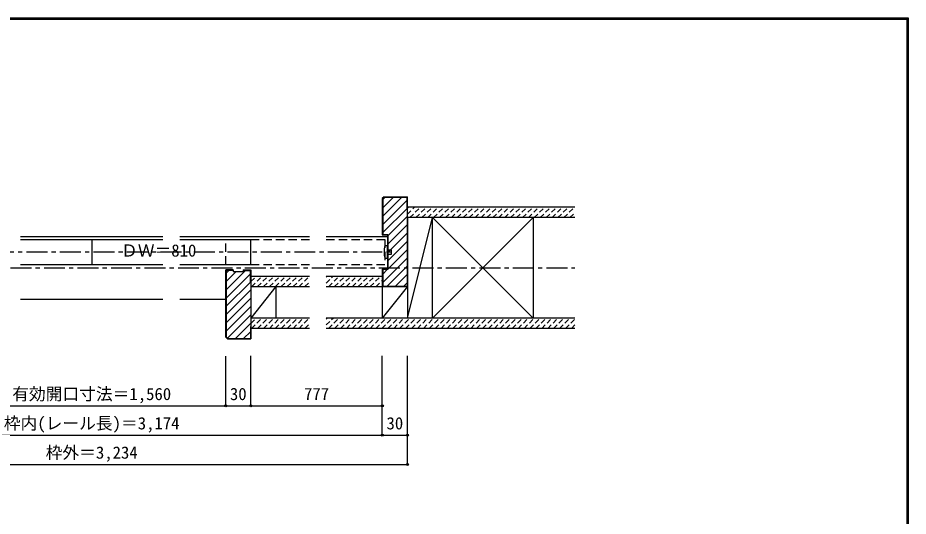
# Model space of a CAD drawing. Units: millimetres, scale not verified. Extents: x -973 to 977, y -718 to 696.
# Drawn here: x -87 to 977, y 100 to 696 of the extents above; entities that cross this region are included whole.
import ezdxf
from ezdxf.enums import TextEntityAlignment as Align

# ---------------------------------------------------------------- set-up
doc = ezdxf.new("R2010")
doc.units = ezdxf.units.MM
doc.header["$LTSCALE"] = 5
doc.header["$PDMODE"] = 32
doc.header["$PDSIZE"] = 2.5
for name, pattern in [('CHAIN1', [8, 5, -1, 1, -1]), ('DASHED1', [1.8, 1.2, -0.6]), ('DASHED2', [3, 2, -1])]:
    doc.linetypes.add(name, pattern=pattern)
for name, color, linetype in [('0-1_通り芯', 4, 'CHAIN1'), ('0-2_柱', 7, 'Continuous'), ('0-3_仕上げ', 2, 'Continuous'), ('0-4_枠', 3, 'Continuous'), ('0-6_扉', 2, 'Continuous'), ('0-7_金物', 7, 'Continuous'), ('0-B_寸法', 7, 'Continuous'), ('0-C_ハッチ', 4, 'DASHED1'), ('F-1_枠', 6, 'Continuous')]:
    doc.layers.add(name, color=color, linetype=linetype)
doc.styles.add('ＭＳ ゴシック', font='')
doc.styles.get('ＭＳ ゴシック').set_extended_font_data('MS Gothic')

msp = doc.modelspace()

# ---------------------------------------------------------------- linework, layer by layer
at = {"layer": '0-1_通り芯'}
msp.add_line((-575.347, 396.994), (578.653, 396.994), dxfattribs=at)
at = {"layer": '0-2_柱'}
for p, q in [((378.653, 336.994), (408.653, 456.994)), ((528.653, 336.994), (408.653, 456.994)), ((408.653, 336.994), (528.653, 456.994)), ((221.653, 374.494), (191.653, 336.994)), ((378.653, 374.494), (348.653, 336.994))]:
    msp.add_line(p, q, dxfattribs=at)
at = {"layer": '0-2_柱', "color": 3}
for p, q in [((378.653, 456.994), (378.653, 336.994)), ((408.653, 336.994), (408.653, 456.994)), ((528.653, 456.994), (528.653, 336.994)), ((221.653, 374.494), (221.653, 336.994)), ((348.653, 374.494), (348.653, 336.994))]:
    msp.add_line(p, q, dxfattribs=at)
at = {"layer": '0-3_仕上げ'}
for p, q in [((578.653, 469.494), (378.653, 469.494)), ((578.653, 456.994), (378.653, 456.994)), ((191.653, 386.994), (261.653, 386.994)), ((281.653, 386.994), (348.653, 386.994)), ((348.653, 386.994), (348.653, 374.494)), ((191.653, 374.494), (261.653, 374.494)), ((281.653, 374.494), (348.653, 374.494)), ((261.653, 336.994), (191.653, 336.994)), ((578.653, 336.994), (281.653, 336.994)), ((261.653, 324.494), (191.653, 324.494)), ((578.653, 324.494), (281.653, 324.494))]:
    msp.add_line(p, q, dxfattribs=at)
at = {"layer": '0-4_枠'}
for p, q in [((350.774, 481.994), (348.653, 479.872)), ((348.653, 479.872), (348.653, 436.494)), ((350.982, 481.494), (349.153, 479.665)), ((349.153, 479.665), (349.153, 436.994)), ((350.774, 481.994), (378.653, 481.994)), ((350.982, 481.494), (378.153, 481.494)), ((378.153, 466.994), (378.153, 481.494)), ((378.653, 374.494), (378.653, 481.994)), ((378.153, 466.994), (378.653, 466.994)), ((348.653, 436.494), (354.653, 436.494)), ((349.153, 436.994), (355.153, 436.994)), ((354.653, 436.494), (354.653, 395.494)), ((355.153, 436.994), (355.153, 394.994)), ((170.653, 394.494), (161.653, 394.494)), ((161.653, 314.115), (161.653, 394.494)), ((170.653, 393.994), (162.153, 393.994)), ((162.153, 393.994), (162.153, 314.322)), ((170.653, 394.494), (170.653, 392.494)), ((182.653, 394.494), (191.653, 394.494)), ((182.653, 394.494), (182.653, 392.494)), ((182.653, 393.994), (191.153, 393.994)), ((191.153, 379.494), (191.153, 393.994)), ((191.653, 394.494), (191.653, 311.994)), ((354.653, 395.494), (348.653, 395.494)), ((348.653, 395.494), (348.653, 374.494)), ((355.153, 394.994), (349.153, 394.994)), ((349.153, 394.994), (349.153, 374.994)), ((170.653, 392.494), (182.653, 392.494)), ((378.653, 389.494), (378.153, 389.494)), ((378.153, 389.494), (378.153, 374.994)), ((191.153, 379.494), (191.653, 379.494)), ((348.653, 374.494), (378.653, 374.494)), ((349.153, 374.994), (378.153, 374.994)), ((191.153, 326.994), (191.653, 326.994)), ((191.153, 326.994), (191.153, 312.494)), ((163.774, 311.994), (161.653, 314.115)), ((163.981, 312.494), (162.153, 314.322)), ((163.774, 311.994), (191.653, 311.994)), ((163.981, 312.494), (191.153, 312.494))]:
    msp.add_line(p, q, dxfattribs=at)
at = {"layer": '0-4_枠', "color": 4}
for p, q in [((-83.347, 434.494), (86.653, 434.494)), ((106.653, 434.494), (261.653, 434.494)), ((281.653, 434.494), (354.653, 434.494)), ((-83.347, 359.494), (86.653, 359.494)), ((106.653, 359.494), (161.653, 359.494))]:
    msp.add_line(p, q, dxfattribs=at)
at = {"layer": '0-6_扉', "color": 6}
for p, q in [((-83.347, 430.994), (86.653, 430.994)), ((1.653, 430.994), (1.653, 400.994)), ((106.653, 430.994), (191.653, 430.994)), ((191.653, 400.994), (191.653, 430.994)), ((-83.347, 400.994), (86.653, 400.994)), ((106.653, 400.994), (191.653, 400.994))]:
    msp.add_line(p, q, dxfattribs=at)
at = {"layer": '0-6_扉', "linetype": 'DASHED2'}
for p, q in [((161.653, 400.994), (161.653, 430.994)), ((191.653, 430.994), (261.653, 430.994)), ((281.653, 430.994), (351.653, 430.994)), ((351.653, 430.994), (351.653, 400.994)), ((191.653, 400.994), (261.653, 400.994)), ((281.653, 400.994), (351.653, 400.994))]:
    msp.add_line(p, q, dxfattribs=at)
at = {"layer": '0-7_金物'}
for p, q in [((351.653, 423.494), (354.653, 423.494)), ((354.653, 408.494), (354.653, 423.494)), ((354.653, 408.494), (354.653, 423.494)), ((354.653, 418.494), (359.653, 418.494)), ((359.653, 413.494), (359.653, 418.494)), ((359.653, 413.494), (359.653, 418.494)), ((351.653, 408.494), (354.653, 408.494)), ((354.653, 413.494), (359.653, 413.494))]:
    msp.add_line(p, q, dxfattribs=at)
msp.add_arc((382.104, 415.994), 31.361, 166.16368, 193.83629, dxfattribs=at)
msp.add_arc((382.104, 415.994), 31.361, 166.16368, 193.83629, dxfattribs=at)
at = {"layer": '0-B_寸法', "color": 4, "linetype": 'CHAIN1'}
msp.add_line((-356.347, 415.994), (359.653, 415.994), dxfattribs=at)
at = {"layer": '0-B_寸法', "color": 4}
for p, q in [((161.653, 231.994), (161.653, 291.494)), ((191.653, 231.994), (191.653, 291.994)), ((348.653, 196.994), (348.653, 291.994)), ((-188.347, 231.994), (191.653, 231.994)), ((191.653, 231.994), (348.653, 231.994)), ((-375.347, 196.994), (378.653, 196.994))]:
    msp.add_line(p, q, dxfattribs=at)
msp.add_lwpolyline([(-375.347, 161.994), (378.653, 161.994), (378.653, 291.994)], dxfattribs=at)
at = {"layer": '0-B_寸法'}
for p in [(161.653, 231.994), (191.653, 231.994), (348.653, 231.994), (348.653, 196.994), (378.653, 196.994), (378.653, 161.994)]:
    msp.add_point(p, dxfattribs=at)
at = {"layer": '0-C_ハッチ', "linetype": 'Continuous'}
for p, q in [((349.153, 478.616), (352.03, 481.494)), ((349.153, 468.717), (361.93, 481.494)), ((349.153, 458.817), (371.829, 481.494)), ((349.153, 448.918), (378.153, 477.918)), ((349.153, 439.018), (378.153, 468.018)), ((355.153, 435.119), (378.653, 458.619)), ((355.153, 425.219), (378.653, 448.719)), ((355.153, 415.32), (378.653, 438.82)), ((355.153, 405.42), (378.653, 428.92)), ((355.153, 395.521), (378.653, 419.021)), ((349.153, 379.621), (378.653, 409.121)), ((162.153, 390.611), (165.535, 393.994)), ((162.153, 370.812), (185.334, 393.994)), ((349.153, 389.521), (354.626, 394.994)), ((354.425, 374.994), (378.653, 399.222)), ((162.153, 380.712), (173.935, 392.494)), ((162.153, 360.913), (191.153, 389.913)), ((364.324, 374.994), (378.153, 388.822)), ((162.153, 351.013), (191.153, 380.013)), ((374.224, 374.994), (378.153, 378.923)), ((162.153, 341.114), (191.653, 370.614)), ((162.153, 331.214), (191.653, 360.714)), ((162.153, 321.315), (191.653, 350.815)), ((163.606, 312.869), (191.653, 340.915)), ((173.131, 312.494), (191.653, 331.016)), ((183.03, 312.494), (191.153, 320.616))]:
    msp.add_line(p, q, dxfattribs=at)
at = {"layer": '0-C_ハッチ'}
for p, q in [((378.653, 468.134), (380.013, 469.494)), ((378.653, 461.063), (387.084, 469.494)), ((381.655, 456.994), (394.155, 469.494)), ((388.726, 456.994), (401.226, 469.494)), ((395.797, 456.994), (408.297, 469.494)), ((402.868, 456.994), (415.368, 469.494)), ((409.939, 456.994), (422.439, 469.494)), ((417.01, 456.994), (429.51, 469.494)), ((424.081, 456.994), (436.581, 469.494)), ((431.152, 456.994), (443.652, 469.494)), ((438.223, 456.994), (450.723, 469.494)), ((445.295, 456.994), (457.795, 469.494)), ((452.366, 456.994), (464.866, 469.494)), ((459.437, 456.994), (471.937, 469.494)), ((466.508, 456.994), (479.008, 469.494)), ((473.579, 456.994), (486.079, 469.494)), ((480.65, 456.994), (493.15, 469.494)), ((487.721, 456.994), (500.221, 469.494)), ((494.792, 456.994), (507.292, 469.494)), ((501.863, 456.994), (514.363, 469.494)), ((508.934, 456.994), (521.434, 469.494)), ((516.005, 456.994), (528.505, 469.494)), ((523.076, 456.994), (535.576, 469.494)), ((530.147, 456.994), (542.647, 469.494)), ((537.218, 456.994), (549.718, 469.494)), ((544.289, 456.994), (556.789, 469.494)), ((551.361, 456.994), (563.861, 469.494)), ((558.432, 456.994), (570.932, 469.494)), ((565.503, 456.994), (578.003, 469.494)), ((572.574, 456.994), (578.653, 463.073)), ((191.653, 380.558), (198.089, 386.994)), ((192.66, 374.494), (205.16, 386.994)), ((199.731, 374.494), (212.231, 386.994)), ((206.802, 374.494), (219.302, 386.994)), ((213.873, 374.494), (226.373, 386.994)), ((220.944, 374.494), (233.444, 386.994)), ((228.015, 374.494), (240.515, 386.994)), ((235.086, 374.494), (247.586, 386.994)), ((242.157, 374.494), (254.657, 386.994)), ((249.228, 374.494), (261.653, 386.918)), ((281.653, 385.705), (282.942, 386.994)), ((281.653, 378.634), (290.013, 386.994)), ((284.584, 374.494), (297.084, 386.994)), ((291.655, 374.494), (304.155, 386.994)), ((298.726, 374.494), (311.226, 386.994)), ((305.797, 374.494), (318.297, 386.994)), ((312.868, 374.494), (325.368, 386.994)), ((319.939, 374.494), (332.439, 386.994)), ((327.01, 374.494), (339.51, 386.994)), ((334.081, 374.494), (346.581, 386.994)), ((256.3, 374.494), (261.653, 379.847)), ((341.152, 374.494), (348.653, 381.994)), ((348.223, 374.494), (348.653, 374.923)), ((191.653, 330.631), (198.015, 336.994)), ((192.586, 324.494), (205.086, 336.994)), ((199.657, 324.494), (212.157, 336.994)), ((206.729, 324.494), (219.229, 336.994)), ((213.8, 324.494), (226.3, 336.994)), ((220.871, 324.494), (233.371, 336.994)), ((227.942, 324.494), (240.442, 336.994)), ((235.013, 324.494), (247.513, 336.994)), ((242.084, 324.494), (254.584, 336.994)), ((249.155, 324.494), (261.653, 336.992)), ((256.226, 324.494), (261.653, 329.921)), ((281.653, 335.779), (282.868, 336.994)), ((281.653, 328.708), (289.939, 336.994)), ((284.51, 324.494), (297.01, 336.994)), ((291.581, 324.494), (304.081, 336.994)), ((298.652, 324.494), (311.152, 336.994)), ((305.723, 324.494), (318.223, 336.994)), ((312.795, 324.494), (325.295, 336.994)), ((319.866, 324.494), (332.366, 336.994)), ((326.937, 324.494), (339.437, 336.994)), ((334.008, 324.494), (346.508, 336.994)), ((341.079, 324.494), (353.579, 336.994)), ((348.15, 324.494), (360.65, 336.994)), ((355.221, 324.494), (367.721, 336.994)), ((362.292, 324.494), (374.792, 336.994)), ((369.363, 324.494), (381.863, 336.994)), ((376.434, 324.494), (388.934, 336.994)), ((383.505, 324.494), (396.005, 336.994)), ((390.576, 324.494), (403.076, 336.994)), ((397.647, 324.494), (410.147, 336.994)), ((404.718, 324.494), (417.218, 336.994)), ((411.789, 324.494), (424.289, 336.994)), ((418.861, 324.494), (431.361, 336.994)), ((425.932, 324.494), (438.432, 336.994)), ((433.003, 324.494), (445.503, 336.994)), ((440.074, 324.494), (452.574, 336.994)), ((447.145, 324.494), (459.645, 336.994)), ((454.216, 324.494), (466.716, 336.994)), ((461.287, 324.494), (473.787, 336.994)), ((468.358, 324.494), (480.858, 336.994)), ((475.429, 324.494), (487.929, 336.994)), ((482.5, 324.494), (495, 336.994)), ((489.571, 324.494), (502.071, 336.994)), ((496.642, 324.494), (509.142, 336.994)), ((503.713, 324.494), (516.213, 336.994)), ((510.784, 324.494), (523.284, 336.994)), ((517.856, 324.494), (530.356, 336.994)), ((524.927, 324.494), (537.427, 336.994)), ((531.998, 324.494), (544.498, 336.994)), ((539.069, 324.494), (551.569, 336.994)), ((546.14, 324.494), (558.64, 336.994)), ((553.211, 324.494), (565.711, 336.994)), ((560.282, 324.494), (572.782, 336.994)), ((567.353, 324.494), (578.653, 335.794)), ((574.424, 324.494), (578.653, 328.723))]:
    msp.add_line(p, q, dxfattribs=at)
at = {"layer": 'F-1_枠'}
for p, q in [((-973.347, 695.833), (976.653, 695.833)), ((-973.347, 695), (976.653, 695)), ((-973.347, 694.167), (976.653, 694.167)), ((974.986, 695.833), (974.986, -700.833)), ((975.82, 695.833), (975.82, -700.833)), ((976.653, 695.833), (976.653, -700.833))]:
    msp.add_line(p, q, dxfattribs=at)

# ---------------------------------------------------------------- texts
at = {"layer": '0-B_寸法', "style": 'ＭＳ ゴシック'}
for s, p in [('ＤＷ＝810', (36.653, 405.994)), ('有効開口寸法＝1,560', (-93.347, 234.494)), ('30', (166.653, 234.494)), ('777', (255.153, 234.494)), ('枠内(レール長)＝3,174', (-103.347, 199.494)), ('30', (353.653, 199.494)), ('枠外＝3,234', (-53.347, 164.494))]:
    msp.add_text(s, height=14.66, dxfattribs=at).set_placement(p, align=Align.BOTTOM_LEFT)

doc.saveas('drawing.dxf')
